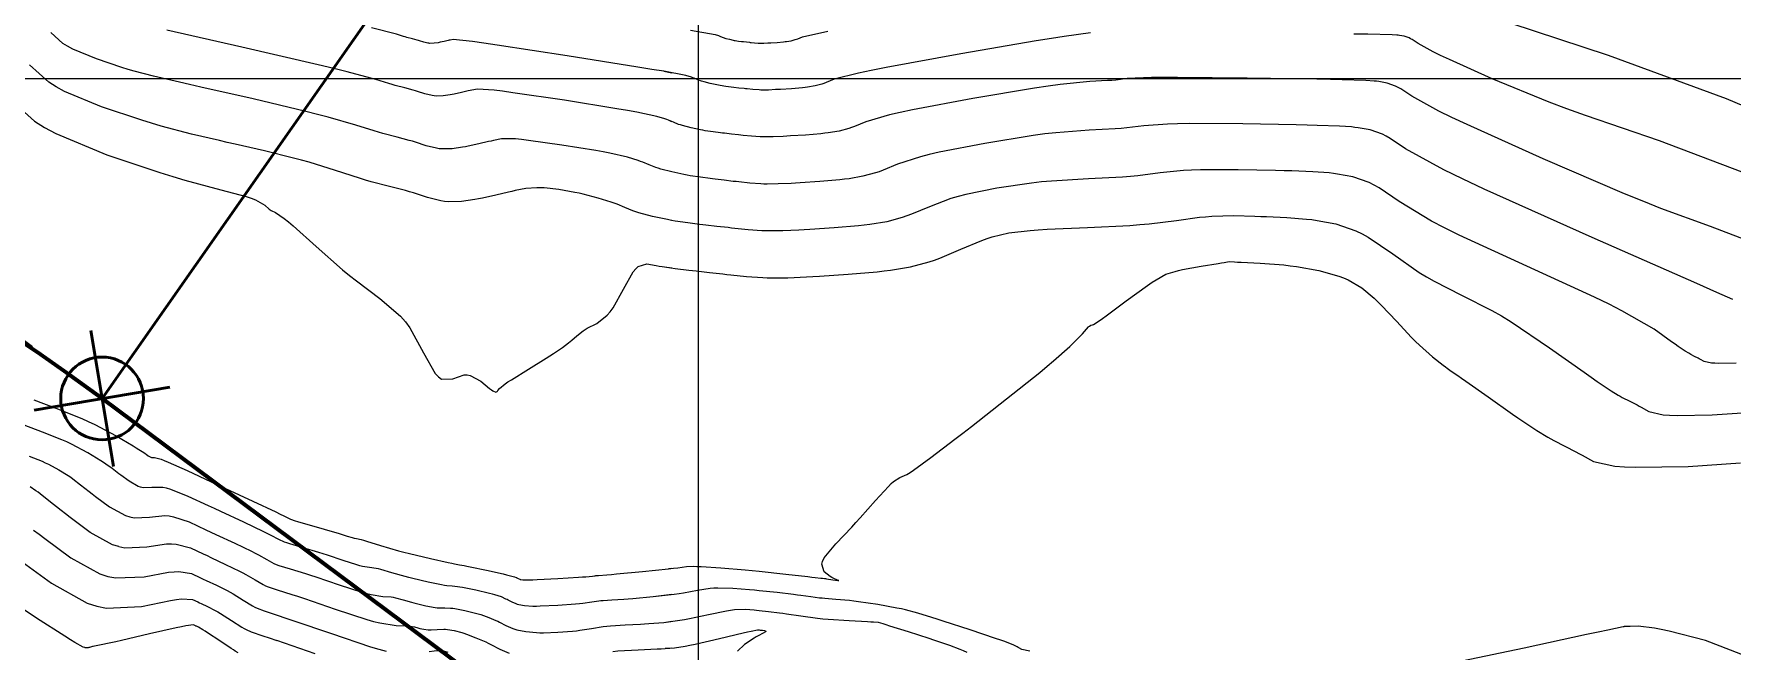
# Model space of a CAD drawing. Header units: millimetres. Extents: x 837475 to 838477, y 1189012 to 1191015.
# Drawn here: x 837836.8 to 837938.3, y 1190179.7 to 1190216.5 of the extents above; entities that cross this region are included whole.
import ezdxf

# ---------------------------------------------------------------- set-up
doc = ezdxf.new("R2010")
doc.units = ezdxf.units.MM
doc.header["$LTSCALE"] = 0.3
doc.linetypes.add('ACAD_ISO03W100', pattern=[30, 12, -18])
for name, color, linetype, lineweight in [('Abscisas TP Y TC', 250, 'Continuous', 50), ('COORD', 253, 'Continuous', 20), ('VIA_Curvas', 250, 'Continuous', 80)]:
    doc.layers.add(name, color=color, linetype=linetype, lineweight=lineweight)
for name, color, linetype, lineweight, true_color in [('COTAS 10', 7, 'Continuous', 9, 0x6e3e2d), ('COTAS INT', 7, 'Continuous', 5, 0x9fa19f), ('Linea_Tendencia', 7, 'ACAD_ISO03W100', 30, 0xef3939)]:
    doc.layers.add(name, color=color, linetype=linetype, lineweight=lineweight, true_color=true_color)

msp = doc.modelspace()

# ---------------------------------------------------------------- linework, layer by layer
at = {"layer": 'Abscisas TP Y TC'}
for p, q in [((837840.86, 1190194.75, 1705.28), (837891.95, 1190267.59, 1705.28)), ((837841.54, 1190190.69, 1705.28), (837840.18, 1190198.8, 1705.28)), ((837836.81, 1190194.06, 1705.28), (837844.91, 1190195.43, 1705.28))]:
    msp.add_line(p, q, dxfattribs=at)
msp.add_circle((837840.86, 1190194.75, 1705.28), 2.47, dxfattribs=at)
at = {"layer": 'COORD'}
for p, q in [((837876.51, 1189013.87), (837876.51, 1191013.87)), ((837476.51, 1190213.87), (838476.51, 1190213.87))]:
    msp.add_line(p, q, dxfattribs=at)
at = {"layer": 'COTAS 10'}
for points in [[(837899.95, 1190216.59), (837898.37, 1190216.38), (837897.61, 1190216.26), (837896.69, 1190216.11), (837892.2, 1190215.34), (837887.73, 1190214.52), (837886.83, 1190214.35), (837886.08, 1190214.19), (837884.62, 1190213.82), (837884.14, 1190213.62), (837884.01, 1190213.57), (837883.89, 1190213.53), (837883.48, 1190213.42), (837883.02, 1190213.35), (837882.88, 1190213.33), (837882.72, 1190213.31), (837882.07, 1190213.25), (837881.42, 1190213.21), (837881.27, 1190213.2), (837881.12, 1190213.2), (837880.69, 1190213.17), (837880.33, 1190213.17), (837880.23, 1190213.17), (837880.13, 1190213.18), (837879.76, 1190213.2), (837879.41, 1190213.24), (837879.32, 1190213.25), (837879.23, 1190213.26), (837878.92, 1190213.29), (837878.63, 1190213.33), (837878.46, 1190213.35), (837878.15, 1190213.39), (837877.81, 1190213.44), (837877.71, 1190213.46), (837877.61, 1190213.48), (837877.21, 1190213.56), (837876.84, 1190213.66), (837876.76, 1190213.68), (837876.68, 1190213.71), (837876.47, 1190213.79), (837876.25, 1190213.88), (837876.18, 1190213.91), (837876.1, 1190213.94), (837875.75, 1190214.05), (837874.43, 1190214.3), (837873.73, 1190214.41), (837872.89, 1190214.55), (837868.66, 1190215.22), (837864.48, 1190215.85), (837863.67, 1190215.97), (837863, 1190216.07), (837861.85, 1190216.2), (837861.66, 1190216.16), (837861.6, 1190216.15), (837861.54, 1190216.14), (837861.31, 1190216.08), (837861.07, 1190216.03), (837861.01, 1190216.02), (837860.94, 1190216), (837860.7, 1190215.97), (837860.46, 1190215.96), (837860.39, 1190215.97), (837860.33, 1190215.98), (837860.09, 1190216.04), (837859.84, 1190216.12), (837859.77, 1190216.14), (837859.7, 1190216.16), (837859.41, 1190216.24), (837859.08, 1190216.32), (837858.98, 1190216.35), (837858.88, 1190216.38), (837858.45, 1190216.52), (837856.97, 1190216.9)], [(837938.9, 1190208.27), (837933.95, 1190210.14), (837929.53, 1190211.65), (837928.42, 1190212.05), (837927.36, 1190212.45), (837923.95, 1190213.84), (837921.39, 1190214.99), (837920.86, 1190215.24), (837920.43, 1190215.45), (837919.52, 1190215.95), (837919.16, 1190216.19), (837919.07, 1190216.24), (837918.98, 1190216.29), (837918.69, 1190216.39), (837918.41, 1190216.44), (837918.33, 1190216.45), (837918.26, 1190216.46), (837917.97, 1190216.48), (837916.51, 1190216.51), (837915.69, 1190216.52)], [(837874.43, 1190214.3), (837874.92, 1190214.2)], [(837836.78, 1190194.67), (837838.09, 1190194.18), (837839.64, 1190193.56), (837840.03, 1190193.38), (837840.42, 1190193.2), (837841.71, 1190192.51), (837842.71, 1190191.92), (837842.9, 1190191.81), (837843.06, 1190191.71), (837843.35, 1190191.53), (837843.43, 1190191.46), (837843.46, 1190191.44), (837843.49, 1190191.42), (837843.62, 1190191.32), (837843.77, 1190191.24), (837843.81, 1190191.22), (837843.86, 1190191.22), (837844, 1190191.22), (837844.39, 1190191.12), (837844.58, 1190191.05), (837844.81, 1190190.95), (837845.95, 1190190.44), (837847.39, 1190189.77), (837847.81, 1190189.57), (837848.24, 1190189.37), (837849.87, 1190188.61), (837851.24, 1190187.97), (837851.51, 1190187.84), (837851.73, 1190187.74), (837852.12, 1190187.54), (837852.4, 1190187.44), (837852.55, 1190187.4), (837852.74, 1190187.34), (837853.66, 1190187.08), (837854.62, 1190186.8), (837854.84, 1190186.74), (837855.03, 1190186.69), (837855.51, 1190186.53), (837855.8, 1190186.44), (837855.86, 1190186.42), (837855.92, 1190186.41), (837856.07, 1190186.39), (837856.35, 1190186.32), (837856.49, 1190186.28), (837856.66, 1190186.23), (837857.51, 1190185.97), (837858.58, 1190185.65), (837858.9, 1190185.56), (837859.23, 1190185.48), (837860.49, 1190185.18), (837861.55, 1190184.95), (837861.76, 1190184.91), (837861.93, 1190184.87), (837862.23, 1190184.82), (837862.51, 1190184.77), (837862.67, 1190184.74), (837862.86, 1190184.7), (837863.84, 1190184.49), (837864.83, 1190184.27), (837865.03, 1190184.22), (837865.2, 1190184.18), (837865.51, 1190184.1), (837865.61, 1190184.06), (837865.63, 1190184.05), (837865.66, 1190184.03), (837865.74, 1190183.99), (837865.83, 1190183.95), (837865.86, 1190183.94), (837865.89, 1190183.93), (837866.01, 1190183.91), (837866.41, 1190183.91), (837866.61, 1190183.92), (837866.86, 1190183.93), (837868.1, 1190184), (837869.33, 1190184.07), (837869.58, 1190184.09), (837869.78, 1190184.1), (837870.17, 1190184.14), (837870.3, 1190184.16), (837870.34, 1190184.16), (837870.38, 1190184.17), (837870.54, 1190184.18), (837871.04, 1190184.22), (837871.3, 1190184.24), (837871.61, 1190184.27), (837873.16, 1190184.42), (837874.71, 1190184.58), (837875.02, 1190184.61), (837875.28, 1190184.64), (837875.79, 1190184.71), (837876.21, 1190184.73), (837876.42, 1190184.72), (837876.66, 1190184.71), (837877.84, 1190184.63), (837879.3, 1190184.51), (837879.72, 1190184.47), (837880.14, 1190184.43), (837881.73, 1190184.26), (837883.04, 1190184.11), (837883.29, 1190184.08), (837883.49, 1190184.06), (837883.83, 1190184.02), (837883.86, 1190184.02), (837883.88, 1190184.02), (837883.92, 1190184.01), (837884.04, 1190184), (837884.1, 1190183.99), (837884.17, 1190183.98), (837884.53, 1190183.92), (837884.84, 1190183.87), (837884.88, 1190183.87), (837884.9, 1190183.87), (837884.82, 1190183.9), (837884.56, 1190184.01), (837884.48, 1190184.06), (837884.39, 1190184.11), (837884.02, 1190184.39), (837883.88, 1190184.85), (837883.93, 1190185.02), (837884.03, 1190185.22), (837884.72, 1190186.07), (837885.67, 1190187.06), (837885.92, 1190187.34), (837886.18, 1190187.62), (837887.09, 1190188.65), (837887.86, 1190189.5), (837888.02, 1190189.66), (837888.17, 1190189.79), (837888.54, 1190190.02), (837888.97, 1190190.21), (837889.16, 1190190.33), (837889.37, 1190190.47), (837890.4, 1190191.22), (837891.84, 1190192.31), (837892.31, 1190192.68), (837892.82, 1190193.07), (837894.92, 1190194.72), (837896.91, 1190196.31), (837897.35, 1190196.67), (837897.73, 1190197), (837898.7, 1190197.86), (837899.24, 1190198.4), (837899.36, 1190198.51), (837899.46, 1190198.62), (837899.7, 1190198.88), (837899.82, 1190199.02), (837899.85, 1190199.05), (837899.88, 1190199.07), (837899.97, 1190199.12), (837900.04, 1190199.14), (837900.05, 1190199.15), (837900.07, 1190199.15), (837900.13, 1190199.16), (837900.46, 1190199.38), (837900.65, 1190199.52), (837900.88, 1190199.69), (837902.08, 1190200.58), (837903.35, 1190201.5), (837903.62, 1190201.69), (837903.86, 1190201.84), (837904.45, 1190202.18), (837905, 1190202.34), (837905.21, 1190202.39), (837905.45, 1190202.45), (837906.55, 1190202.65), (837907.58, 1190202.82), (837907.78, 1190202.86), (837907.94, 1190202.88), (837908.23, 1190202.93), (837908.54, 1190202.91), (837908.72, 1190202.9), (837908.95, 1190202.89), (837910.09, 1190202.84), (837911.49, 1190202.73), (837911.87, 1190202.68), (837912.25, 1190202.63), (837913.59, 1190202.39), (837914.78, 1190202.06), (837915.07, 1190201.95), (837915.34, 1190201.84), (837916.15, 1190201.36), (837916.89, 1190200.74), (837917.11, 1190200.53), (837917.34, 1190200.3), (837918.23, 1190199.36), (837919.13, 1190198.4), (837919.37, 1190198.16), (837919.6, 1190197.94), (837920.39, 1190197.24), (837921.03, 1190196.74), (837921.16, 1190196.64), (837921.27, 1190196.56), (837921.5, 1190196.39), (837921.9, 1190196.12), (837922.12, 1190195.97), (837922.38, 1190195.78), (837923.72, 1190194.84), (837925.16, 1190193.82), (837925.49, 1190193.59), (837925.79, 1190193.39), (837926.63, 1190192.83), (837927.27, 1190192.44), (837927.45, 1190192.34), (837927.63, 1190192.24), (837928.29, 1190191.9), (837928.96, 1190191.57), (837929.14, 1190191.47), (837929.33, 1190191.37), (837930.01, 1190190.99), (837931.29, 1190190.71), (837931.86, 1190190.66), (837932.52, 1190190.64), (837935.67, 1190190.69), (837938.79, 1190190.91)], [(837836.08, 1190185), (837837.83, 1190183.71), (837839.96, 1190182.53), (837840.55, 1190182.35), (837841.13, 1190182.23), (837843.22, 1190182.32), (837844.95, 1190182.68), (837845.3, 1190182.74), (837845.61, 1190182.78), (837846.27, 1190182.75), (837846.59, 1190182.6), (837846.69, 1190182.55), (837846.79, 1190182.51), (837847.16, 1190182.33), (837847.62, 1190182.09), (837847.77, 1190182.01), (837847.93, 1190181.91), (837848.59, 1190181.49), (837849.22, 1190181.09), (837849.35, 1190181.01), (837849.47, 1190180.94), (837849.77, 1190180.81), (837850.47, 1190180.57), (837850.84, 1190180.45), (837851.3, 1190180.29)], [(837874.92, 1190184.6), (837874.71, 1190184.58)], [(837853.59, 1190179.49), (837851.3, 1190180.29)]]:
    msp.add_lwpolyline(points, dxfattribs=at)
at = {"layer": 'COTAS INT'}
for points in [[(837925.01, 1190217.19), (837930.89, 1190215.26), (837937.94, 1190212.66), (837939.87, 1190211.85)], [(837938.33, 1190200.66), (837937.37, 1190201.08), (837936.18, 1190201.61), (837929.92, 1190204.36), (837923.48, 1190207.25), (837922.17, 1190207.87), (837921.06, 1190208.4), (837918.76, 1190209.66), (837917.85, 1190210.28), (837917.62, 1190210.41), (837917.39, 1190210.53), (837916.65, 1190210.79), (837915.95, 1190210.91), (837915.75, 1190210.94), (837915.55, 1190210.97), (837914.82, 1190211.02), (837913.48, 1190211.06), (837912.9, 1190211.08), (837912.23, 1190211.09), (837909.04, 1190211.15), (837905.83, 1190211.17), (837905.14, 1190211.16), (837904.55, 1190211.14), (837903.13, 1190211.04), (837902.11, 1190210.91), (837901.77, 1190210.88), (837901.41, 1190210.85), (837899.86, 1190210.78), (837897.86, 1190210.62), (837897.21, 1190210.55), (837896.51, 1190210.45), (837893.62, 1190209.99), (837890.9, 1190209.46), (837890.3, 1190209.32), (837889.77, 1190209.19), (837888.41, 1190208.74), (837887.54, 1190208.38), (837887.31, 1190208.29), (837887.09, 1190208.22), (837886.34, 1190208.02), (837885.51, 1190207.88), (837885.24, 1190207.85), (837884.95, 1190207.81), (837883.76, 1190207.71), (837882.59, 1190207.64), (837882.31, 1190207.62), (837882.05, 1190207.6), (837881.27, 1190207.57), (837880.61, 1190207.56), (837880.42, 1190207.56), (837880.24, 1190207.57), (837879.57, 1190207.62), (837878.92, 1190207.69), (837878.76, 1190207.71), (837878.59, 1190207.72), (837878.04, 1190207.79), (837877.51, 1190207.85), (837877.35, 1190207.87), (837877.2, 1190207.89), (837876.63, 1190207.96), (837876.01, 1190208.05), (837875.83, 1190208.08), (837875.64, 1190208.12), (837874.92, 1190208.28), (837874.25, 1190208.45), (837874.1, 1190208.5), (837873.96, 1190208.54), (837873.56, 1190208.7), (837873.18, 1190208.86), (837873.04, 1190208.91), (837872.9, 1190208.96), (837872.26, 1190209.16), (837871.22, 1190209.4), (837870.82, 1190209.48), (837870.37, 1190209.56), (837868.34, 1190209.89), (837866.35, 1190210.17), (837865.93, 1190210.22), (837865.57, 1190210.25), (837864.74, 1190210.26), (837864.26, 1190210.16), (837864.11, 1190210.13), (837863.96, 1190210.1), (837863.37, 1190209.96), (837862.75, 1190209.82), (837862.58, 1190209.79), (837862.41, 1190209.76), (837861.79, 1190209.67), (837861.18, 1190209.66), (837861.01, 1190209.67), (837860.84, 1190209.7), (837860.24, 1190209.85), (837859.6, 1190210.06), (837859.42, 1190210.12), (837859.22, 1190210.17), (837858.49, 1190210.36), (837857.65, 1190210.58), (837857.39, 1190210.65), (837857.12, 1190210.74), (837856.02, 1190211.08), (837854.37, 1190211.56), (837853.74, 1190211.72), (837853.04, 1190211.9), (837849.89, 1190212.64), (837846.77, 1190213.35), (837846.09, 1190213.51), (837845.48, 1190213.65), (837843.94, 1190214), (837842.78, 1190214.31), (837842.42, 1190214.41), (837842.05, 1190214.53), (837840.53, 1190215.03), (837839.12, 1190215.62), (837838.8, 1190215.79), (837838.52, 1190215.96), (837837.79, 1190216.62)], [(837939.45, 1190204.09), (837937, 1190205.02), (837934.04, 1190206.1), (837933.01, 1190206.52), (837931.87, 1190206.98), (837927, 1190209.07), (837922.46, 1190211.11), (837921.54, 1190211.54), (837920.76, 1190211.92), (837919.14, 1190212.8), (837918.5, 1190213.24), (837918.34, 1190213.33), (837918.18, 1190213.41), (837917.67, 1190213.59), (837917.18, 1190213.68), (837917.04, 1190213.7), (837916.9, 1190213.71), (837916.39, 1190213.75), (837914.99, 1190213.79), (837914.29, 1190213.8), (837913.46, 1190213.82), (837909.31, 1190213.89), (837905.15, 1190213.93), (837904.3, 1190213.93), (837903.59, 1190213.92), (837902.14, 1190213.86), (837901.45, 1190213.77), (837901.21, 1190213.75), (837900.96, 1190213.74), (837899.91, 1190213.68), (837898.12, 1190213.5), (837897.41, 1190213.4), (837896.6, 1190213.28), (837892.91, 1190212.67), (837889.31, 1190211.99), (837888.56, 1190211.83), (837887.93, 1190211.69), (837886.52, 1190211.28), (837885.84, 1190211), (837885.66, 1190210.93), (837885.49, 1190210.88), (837884.91, 1190210.72), (837884.27, 1190210.61), (837884.06, 1190210.59), (837883.83, 1190210.56), (837882.91, 1190210.48), (837882, 1190210.43), (837881.79, 1190210.41), (837881.58, 1190210.4), (837880.98, 1190210.37), (837880.47, 1190210.37), (837880.33, 1190210.37), (837880.19, 1190210.38), (837879.67, 1190210.41), (837879.17, 1190210.46), (837879.04, 1190210.48), (837878.91, 1190210.49), (837878.48, 1190210.54), (837878.07, 1190210.59), (837877.95, 1190210.6), (837877.83, 1190210.62), (837877.39, 1190210.67), (837876.91, 1190210.74), (837876.77, 1190210.77), (837876.63, 1190210.8), (837876.07, 1190210.92), (837875.55, 1190211.05), (837875.43, 1190211.09), (837875.32, 1190211.12), (837875.01, 1190211.25), (837874.72, 1190211.37), (837874.61, 1190211.41), (837874.5, 1190211.45), (837874.01, 1190211.6), (837872.82, 1190211.85), (837872.27, 1190211.95), (837871.63, 1190212.05), (837868.5, 1190212.56), (837865.42, 1190213.01), (837864.8, 1190213.1), (837864.29, 1190213.16), (837863.3, 1190213.23), (837862.96, 1190213.16), (837862.86, 1190213.14), (837862.75, 1190213.12), (837862.34, 1190213.02), (837861.91, 1190212.93), (837861.79, 1190212.9), (837861.67, 1190212.88), (837861.25, 1190212.82), (837860.82, 1190212.81), (837860.7, 1190212.82), (837860.59, 1190212.84), (837860.16, 1190212.95), (837859.72, 1190213.09), (837859.59, 1190213.13), (837859.46, 1190213.17), (837858.95, 1190213.3), (837858.37, 1190213.45), (837858.19, 1190213.5), (837858, 1190213.56), (837857.23, 1190213.8), (837855.51, 1190214.26), (837854.71, 1190214.46), (837853.77, 1190214.69), (837849.21, 1190215.74), (837844.73, 1190216.76)], [(837876.03, 1190216.75), (837877.5, 1190216.49), (837877.7, 1190216.43), (837877.75, 1190216.41), (837877.79, 1190216.4), (837877.92, 1190216.34), (837878.05, 1190216.29), (837878.09, 1190216.28), (837878.14, 1190216.26), (837878.36, 1190216.21), (837878.59, 1190216.16), (837878.65, 1190216.14), (837878.71, 1190216.13), (837878.91, 1190216.1), (837879.09, 1190216.08), (837879.14, 1190216.07), (837879.19, 1190216.07), (837879.37, 1190216.05), (837879.55, 1190216.03), (837879.6, 1190216.02), (837879.65, 1190216.02), (837879.86, 1190216), (837880.08, 1190215.98), (837880.14, 1190215.98), (837880.2, 1190215.98), (837880.41, 1190215.98), (837880.66, 1190215.99), (837880.75, 1190215.99), (837880.84, 1190216), (837881.22, 1190216.02), (837881.6, 1190216.06), (837881.69, 1190216.07), (837881.78, 1190216.08), (837882.05, 1190216.12), (837882.29, 1190216.19), (837882.36, 1190216.21), (837882.44, 1190216.24), (837882.72, 1190216.36), (837884.24, 1190216.69)], [(837938.54, 1190196.86), (837937.47, 1190196.84), (837937.25, 1190196.85), (837937.06, 1190196.86), (837936.63, 1190196.96), (837936.4, 1190197.08), (837936.33, 1190197.12), (837936.27, 1190197.15), (837936.05, 1190197.26), (837935.82, 1190197.38), (837935.76, 1190197.41), (837935.7, 1190197.45), (837935.48, 1190197.58), (837935.07, 1190197.86), (837934.88, 1190197.99), (837934.67, 1190198.14), (837933.63, 1190198.88), (837931.71, 1190199.99), (837930.94, 1190200.38), (837930.06, 1190200.81), (837926.02, 1190202.65), (837921.98, 1190204.5), (837921.1, 1190204.94), (837920.33, 1190205.34), (837918.39, 1190206.52), (837917.2, 1190207.33), (837916.89, 1190207.5), (837916.6, 1190207.65), (837915.63, 1190207.99), (837914.71, 1190208.15), (837914.46, 1190208.19), (837914.2, 1190208.22), (837913.24, 1190208.29), (837911.97, 1190208.34), (837911.51, 1190208.35), (837911, 1190208.36), (837908.77, 1190208.41), (837906.51, 1190208.4), (837905.98, 1190208.38), (837905.5, 1190208.36), (837904.11, 1190208.22), (837902.78, 1190208.05), (837902.33, 1190208.01), (837901.85, 1190207.97), (837899.82, 1190207.88), (837897.61, 1190207.74), (837897.01, 1190207.69), (837896.42, 1190207.62), (837894.34, 1190207.32), (837892.48, 1190206.93), (837892.03, 1190206.81), (837891.6, 1190206.69), (837890.31, 1190206.2), (837889.24, 1190205.75), (837888.96, 1190205.65), (837888.69, 1190205.56), (837887.77, 1190205.31), (837886.75, 1190205.15), (837886.42, 1190205.11), (837886.07, 1190205.07), (837884.61, 1190204.94), (837883.17, 1190204.85), (837882.83, 1190204.83), (837882.51, 1190204.81), (837881.55, 1190204.76), (837880.74, 1190204.76), (837880.52, 1190204.76), (837880.29, 1190204.77), (837879.47, 1190204.83), (837878.68, 1190204.91), (837878.48, 1190204.93), (837878.28, 1190204.96), (837877.6, 1190205.03), (837876.94, 1190205.11), (837876.76, 1190205.13), (837876.57, 1190205.15), (837875.87, 1190205.24), (837875.12, 1190205.35), (837874.89, 1190205.39), (837874.66, 1190205.44), (837873.77, 1190205.63), (837872.95, 1190205.84), (837872.77, 1190205.9), (837872.59, 1190205.96), (837872.11, 1190206.15), (837871.64, 1190206.35), (837871.47, 1190206.41), (837871.29, 1190206.47), (837870.52, 1190206.71), (837869.62, 1190206.95), (837869.37, 1190207.01), (837869.11, 1190207.06), (837868.17, 1190207.23), (837867.29, 1190207.33), (837867.06, 1190207.34), (837866.85, 1190207.34), (837866.19, 1190207.29), (837865.55, 1190207.17), (837865.36, 1190207.12), (837865.16, 1190207.08), (837864.4, 1190206.9), (837863.59, 1190206.72), (837863.36, 1190206.68), (837863.14, 1190206.64), (837862.34, 1190206.52), (837861.54, 1190206.5), (837861.32, 1190206.52), (837861.1, 1190206.55), (837860.31, 1190206.76), (837859.48, 1190207.03), (837859.24, 1190207.1), (837858.99, 1190207.17), (837858.04, 1190207.42), (837856.94, 1190207.7), (837856.6, 1190207.8), (837856.24, 1190207.91), (837854.81, 1190208.37), (837853.23, 1190208.86), (837852.77, 1190208.99), (837852.31, 1190209.11), (837850.57, 1190209.54), (837848.81, 1190209.94), (837848.34, 1190210.05), (837847.87, 1190210.16), (837846.21, 1190210.54), (837844.39, 1190211.02), (837843.82, 1190211.19), (837843.23, 1190211.38), (837840.83, 1190212.17), (837838.61, 1190213.09), (837838.11, 1190213.36), (837837.67, 1190213.64), (837836.52, 1190214.68)], [(837835.25, 1190212.73), (837836.82, 1190211.31), (837837.42, 1190210.94), (837838.1, 1190210.57), (837841.14, 1190209.3), (837844.32, 1190208.24), (837845.09, 1190208), (837845.8, 1190207.79), (837847.95, 1190207.21), (837849.47, 1190206.81), (837849.78, 1190206.71), (837850.04, 1190206.61), (837850.59, 1190206.3), (837850.84, 1190206.06), (837850.91, 1190206.01), (837850.97, 1190205.97), (837851.23, 1190205.85), (837851.75, 1190205.5), (837852, 1190205.3), (837852.28, 1190205.06), (837853.65, 1190203.83), (837855.23, 1190202.44), (837855.65, 1190202.09), (837856.06, 1190201.77), (837857.47, 1190200.73), (837858.69, 1190199.66), (837858.99, 1190199.32), (837859.26, 1190198.96), (837860.08, 1190197.47), (837860.77, 1190196.24), (837860.96, 1190196.04), (837861.15, 1190195.91), (837861.83, 1190195.93), (837862.5, 1190196.17), (837862.68, 1190196.16), (837862.86, 1190196.13), (837863.5, 1190195.78), (837864.02, 1190195.35), (837864.13, 1190195.27), (837864.21, 1190195.21), (837864.39, 1190195.12), (837864.47, 1190195.17), (837864.49, 1190195.19), (837864.52, 1190195.22), (837864.62, 1190195.35), (837864.96, 1190195.62), (837865.12, 1190195.74), (837865.33, 1190195.87), (837866.34, 1190196.5), (837867.4, 1190197.15), (837867.63, 1190197.3), (837867.84, 1190197.44), (837868.38, 1190197.8), (837868.74, 1190198.07), (837868.84, 1190198.15), (837868.93, 1190198.23), (837869.24, 1190198.5), (837869.61, 1190198.78), (837869.73, 1190198.86), (837869.86, 1190198.94), (837870.43, 1190199.23), (837871.06, 1190199.72), (837871.23, 1190199.93), (837871.4, 1190200.17), (837872.02, 1190201.28), (837872.6, 1190202.31), (837872.76, 1190202.49), (837872.91, 1190202.64), (837873.42, 1190202.8), (837873.97, 1190202.69), (837874.15, 1190202.66), (837874.34, 1190202.63), (837875.11, 1190202.52), (837875.94, 1190202.42), (837876.16, 1190202.4), (837876.38, 1190202.37), (837877.16, 1190202.28), (837877.96, 1190202.19), (837878.2, 1190202.16), (837878.44, 1190202.14), (837879.37, 1190202.04), (837880.35, 1190201.97), (837880.61, 1190201.96), (837880.88, 1190201.95), (837881.84, 1190201.96), (837882.97, 1190202.02), (837883.35, 1190202.04), (837883.75, 1190202.06), (837885.46, 1190202.17), (837887.18, 1190202.32), (837887.6, 1190202.37), (837887.99, 1190202.42), (837889.19, 1190202.61), (837890.29, 1190202.91), (837890.61, 1190203.01), (837890.94, 1190203.13), (837892.2, 1190203.67), (837893.44, 1190204.19), (837893.76, 1190204.3), (837894.06, 1190204.4), (837895.05, 1190204.65), (837896.33, 1190204.79), (837896.81, 1190204.83), (837897.35, 1190204.86), (837899.77, 1190204.97), (837902.29, 1190205.09), (837902.89, 1190205.14), (837903.44, 1190205.19), (837905.09, 1190205.39), (837906.45, 1190205.58), (837906.82, 1190205.61), (837907.19, 1190205.64), (837908.5, 1190205.67), (837909.77, 1190205.64), (837910.12, 1190205.63), (837910.46, 1190205.62), (837911.67, 1190205.57), (837912.85, 1190205.47), (837913.17, 1190205.44), (837913.48, 1190205.39), (837914.61, 1190205.19), (837915.8, 1190204.77), (837916.17, 1190204.59), (837916.54, 1190204.38), (837918.01, 1190203.38), (837919.59, 1190202.28), (837920.03, 1190202.01), (837920.48, 1190201.75), (837922.12, 1190200.93), (837923.94, 1190200), (837924.5, 1190199.68), (837925.08, 1190199.32), (837927.38, 1190197.78), (837929.44, 1190196.32), (837929.86, 1190196.02), (837930.23, 1190195.76), (837931.06, 1190195.21), (837931.49, 1190194.94), (837931.61, 1190194.88), (837931.73, 1190194.81), (837932.17, 1190194.58), (837932.61, 1190194.36), (837932.74, 1190194.29), (837932.86, 1190194.23), (837933.32, 1190193.97), (837934.17, 1190193.78), (837934.55, 1190193.75), (837935, 1190193.74), (837937.11, 1190193.77), (837939.19, 1190193.92)], [(837874.92, 1190211.28), (837874.72, 1190211.37)], [(837874.92, 1190208.28), (837874.92, 1190208.28)], [(837874.92, 1190205.39), (837874.89, 1190205.39)], [(837874.34, 1190202.63), (837874.92, 1190202.55)], [(837896.31, 1190179.66), (837895.84, 1190179.75), (837895.66, 1190179.85), (837895.61, 1190179.88), (837895.56, 1190179.91), (837895.36, 1190180.02), (837894.83, 1190180.23), (837894.58, 1190180.32), (837894.27, 1190180.42), (837892.74, 1190180.92), (837891.14, 1190181.44), (837890.78, 1190181.56), (837890.46, 1190181.66), (837889.62, 1190181.93), (837888.89, 1190182.12), (837888.64, 1190182.18), (837888.37, 1190182.23), (837887.23, 1190182.44), (837886.07, 1190182.61), (837885.79, 1190182.65), (837885.53, 1190182.68), (837884.72, 1190182.75), (837884.07, 1190182.79), (837883.9, 1190182.81), (837883.74, 1190182.82), (837883.23, 1190182.89), (837882.63, 1190182.98), (837882.42, 1190183), (837882.19, 1190183.03), (837881.21, 1190183.15), (837880.14, 1190183.26), (837879.85, 1190183.29), (837879.56, 1190183.31), (837878.57, 1190183.4), (837877.66, 1190183.42), (837877.42, 1190183.41), (837877.2, 1190183.4), (837876.45, 1190183.28), (837875.62, 1190183.12), (837875.35, 1190183.08), (837875.05, 1190183.04), (837873.8, 1190182.9), (837872.58, 1190182.78), (837872.3, 1190182.76), (837872.04, 1190182.74), (837871.33, 1190182.7), (837870.81, 1190182.67), (837870.68, 1190182.66), (837870.56, 1190182.64), (837870.14, 1190182.58), (837869.6, 1190182.5), (837869.39, 1190182.48), (837869.16, 1190182.46), (837868.1, 1190182.39), (837867.05, 1190182.34), (837866.82, 1190182.33), (837866.61, 1190182.33), (837866.1, 1190182.36), (837865.78, 1190182.43), (837865.7, 1190182.45), (837865.62, 1190182.48), (837865.37, 1190182.59), (837865.14, 1190182.71), (837865.07, 1190182.74), (837865, 1190182.77), (837864.74, 1190182.89), (837864.34, 1190183.01), (837864.19, 1190183.05), (837864.01, 1190183.1), (837863.2, 1190183.29), (837862.41, 1190183.45), (837862.24, 1190183.48), (837862.1, 1190183.5), (837861.78, 1190183.53), (837861.47, 1190183.55), (837861.32, 1190183.58), (837861.15, 1190183.61), (837860.35, 1190183.77), (837859.44, 1190183.99), (837859.2, 1190184.05), (837858.97, 1190184.11), (837858.18, 1190184.34), (837857.53, 1190184.54), (837857.38, 1190184.57), (837857.24, 1190184.6), (837856.85, 1190184.65), (837856.43, 1190184.72), (837856.27, 1190184.76), (837856.09, 1190184.81), (837855.28, 1190185.07), (837854.33, 1190185.39), (837854.07, 1190185.47), (837853.82, 1190185.55), (837852.88, 1190185.82), (837852.08, 1190186.06), (837851.91, 1190186.12), (837851.77, 1190186.17), (837851.42, 1190186.33), (837850.97, 1190186.57), (837850.76, 1190186.67), (837850.52, 1190186.79), (837849.33, 1190187.36), (837847.95, 1190188), (837847.58, 1190188.17), (837847.23, 1190188.33), (837846.01, 1190188.9), (837844.97, 1190189.32), (837844.72, 1190189.39), (837844.5, 1190189.44), (837843.84, 1190189.44), (837843.31, 1190189.42), (837843.16, 1190189.45), (837843.01, 1190189.5), (837842.47, 1190189.8), (837841.98, 1190190.16), (837841.86, 1190190.25), (837841.76, 1190190.33), (837841.46, 1190190.56), (837841.09, 1190190.83), (837840.94, 1190190.92), (837840.78, 1190191.03), (837840, 1190191.5), (837839.04, 1190192.01), (837838.75, 1190192.15), (837838.45, 1190192.28), (837837.3, 1190192.74), (837836.2, 1190193.16)], [(837836.51, 1190191.3), (837837.27, 1190191), (837837.46, 1190190.91), (837837.65, 1190190.82), (837838.28, 1190190.48), (837838.84, 1190190.14), (837838.99, 1190190.04), (837839.12, 1190189.94), (837839.57, 1190189.6), (837840.09, 1190189.19), (837840.27, 1190189.05), (837840.46, 1190188.9), (837841.31, 1190188.27), (837842.25, 1190187.75), (837842.51, 1190187.68), (837842.77, 1190187.62), (837843.69, 1190187.66), (837844.61, 1190187.75), (837844.87, 1190187.73), (837845.13, 1190187.68), (837846.07, 1190187.37), (837847.07, 1190186.9), (837847.36, 1190186.76), (837847.66, 1190186.63), (837848.79, 1190186.1), (837849.79, 1190185.62), (837850.02, 1190185.51), (837850.21, 1190185.41), (837850.71, 1190185.12), (837851.13, 1190184.9), (837851.27, 1190184.84), (837851.43, 1190184.78), (837852.1, 1190184.57), (837853.01, 1190184.3), (837853.31, 1190184.2), (837853.64, 1190184.09), (837855.04, 1190183.61), (837856.38, 1190183.18), (837856.68, 1190183.1), (837856.95, 1190183.03), (837857.64, 1190182.92), (837858.13, 1190182.89), (837858.26, 1190182.87), (837858.39, 1190182.84), (837858.86, 1190182.72), (837859.35, 1190182.58), (837859.5, 1190182.54), (837859.65, 1190182.5), (837860.22, 1190182.36), (837860.76, 1190182.26), (837860.88, 1190182.25), (837861, 1190182.24), (837861.34, 1190182.24), (837861.69, 1190182.23), (837861.82, 1190182.22), (837861.95, 1190182.2), (837862.55, 1190182.09), (837863.18, 1190181.93), (837863.34, 1190181.89), (837863.49, 1190181.84), (837863.97, 1190181.67), (837864.39, 1190181.49), (837864.51, 1190181.44), (837864.62, 1190181.39), (837865, 1190181.19), (837865.41, 1190181), (837865.53, 1190180.96), (837865.66, 1190180.92), (837866.19, 1190180.82), (837866.82, 1190180.76), (837867.02, 1190180.75), (837867.24, 1190180.75), (837868.1, 1190180.78), (837868.98, 1190180.85), (837869.21, 1190180.87), (837869.42, 1190180.9), (837870.12, 1190181.01), (837870.82, 1190181.12), (837871.03, 1190181.15), (837871.25, 1190181.17), (837872.12, 1190181.22), (837873.04, 1190181.26), (837873.29, 1190181.28), (837873.54, 1190181.3), (837874.44, 1190181.37), (837875.39, 1190181.5), (837875.67, 1190181.55), (837875.97, 1190181.6), (837877.11, 1190181.85), (837878.18, 1190182.07), (837878.43, 1190182.11), (837878.66, 1190182.14), (837879.31, 1190182.16), (837879.83, 1190182.12), (837879.98, 1190182.1), (837880.13, 1190182.09), (837880.7, 1190182.03), (837881.35, 1190181.95), (837881.56, 1190181.92), (837881.77, 1190181.89), (837882.62, 1190181.76), (837883.63, 1190181.63), (837883.94, 1190181.59), (837884.26, 1190181.56), (837885.52, 1190181.48), (837886.61, 1190181.42), (837886.81, 1190181.41), (837886.98, 1190181.4), (837887.25, 1190181.39), (837887.53, 1190181.3), (837887.7, 1190181.24), (837887.92, 1190181.17), (837889.04, 1190180.82), (837890.27, 1190180.43), (837890.55, 1190180.33), (837890.8, 1190180.25), (837891.52, 1190180.02), (837892.14, 1190179.78), (837892.33, 1190179.7), (837892.54, 1190179.6)], [(837841.86, 1190185.9), (837841.49, 1190186.01), (837840.15, 1190186.75), (837838.95, 1190187.64), (837838.67, 1190187.86), (837838.41, 1190188.05), (837837.68, 1190188.64), (837837.15, 1190189.06), (837837.03, 1190189.16), (837836.91, 1190189.24), (837836.57, 1190189.47)], [(837836.77, 1190186.89), (837837.09, 1190186.65), (837837.44, 1190186.38), (837838.99, 1190185.23), (837840.73, 1190184.27), (837841.2, 1190184.12), (837841.68, 1190184.03), (837843.38, 1190184.1), (837844.83, 1190184.37), (837845.16, 1190184.4), (837845.45, 1190184.41), (837846.2, 1190184.29), (837846.75, 1190184.03), (837846.91, 1190183.96), (837847.08, 1190183.88)], [(837841.86, 1190185.9), (837842.22, 1190185.82), (837843.53, 1190185.88), (837844.72, 1190186.06), (837845.01, 1190186.06), (837845.29, 1190186.05), (837846.14, 1190185.83), (837846.91, 1190185.47), (837847.14, 1190185.36), (837847.37, 1190185.25), (837848.24, 1190184.84), (837849.07, 1190184.44), (837849.27, 1190184.34), (837849.45, 1190184.24), (837850.01, 1190183.91), (837850.49, 1190183.63), (837850.63, 1190183.56), (837850.78, 1190183.5), (837851.32, 1190183.32), (837852.2, 1190183.04), (837852.55, 1190182.93), (837852.95, 1190182.79), (837854.8, 1190182.16), (837856.68, 1190181.55), (837857.09, 1190181.43), (837857.46, 1190181.34), (837858.43, 1190181.19), (837859.01, 1190181.17), (837859.14, 1190181.16), (837859.25, 1190181.15), (837859.54, 1190181.1), (837859.74, 1190181.04), (837859.8, 1190181.03), (837859.86, 1190181.01), (837860.09, 1190180.96), (837860.36, 1190180.92), (837860.44, 1190180.92), (837860.53, 1190180.92), (837860.89, 1190180.95), (837861.28, 1190180.96), (837861.39, 1190180.96), (837861.5, 1190180.95), (837861.91, 1190180.89), (837862.36, 1190180.76), (837862.49, 1190180.72), (837862.64, 1190180.67), (837863.2, 1190180.46), (837863.79, 1190180.21), (837863.94, 1190180.14), (837864.1, 1190180.06), (837864.63, 1190179.78), (837865.19, 1190179.53)], [(837847.08, 1190183.88), (837847.7, 1190183.59), (837848.34, 1190183.27), (837848.52, 1190183.17), (837848.69, 1190183.08), (837849.3, 1190182.7), (837849.85, 1190182.36), (837849.99, 1190182.29), (837850.12, 1190182.22), (837850.54, 1190182.06), (837851.39, 1190181.79), (837851.79, 1190181.65), (837852.26, 1190181.49), (837854.57, 1190180.7), (837856.91, 1190179.92), (837857.41, 1190179.77), (837857.84, 1190179.65)], [(837848.99, 1190179.55), (837848.82, 1190179.66), (837848.71, 1190179.73), (837848.58, 1190179.82), (837847.89, 1190180.28), (837847.17, 1190180.75), (837847.02, 1190180.84), (837846.89, 1190180.92), (837846.62, 1190181.08), (837846.5, 1190181.14), (837846.47, 1190181.15), (837846.44, 1190181.17), (837846.33, 1190181.22), (837845.86, 1190181.16), (837845.6, 1190181.11), (837845.29, 1190181.05), (837843.69, 1190180.68), (837842.03, 1190180.29), (837841.69, 1190180.22), (837841.39, 1190180.15), (837840.7, 1190180.01), (837840.4, 1190179.95), (837840.33, 1190179.94), (837840.28, 1190179.93), (837840.16, 1190179.89), (837840.1, 1190179.87), (837840.07, 1190179.87), (837840.03, 1190179.86), (837839.96, 1190179.86), (837839.93, 1190179.86), (837839.87, 1190179.86), (837839.85, 1190179.86), (837839.83, 1190179.87), (837839.73, 1190179.89), (837839.24, 1190180.17), (837838.97, 1190180.34), (837838.64, 1190180.55), (837836.94, 1190181.63), (837835.16, 1190182.82)], [(837874.92, 1190183.03), (837873.8, 1190182.9)], [(837874.44, 1190181.37), (837874.92, 1190181.44)], [(837871.38, 1190179.64), (837871.69, 1190179.67), (837872.91, 1190179.74), (837874.04, 1190179.79), (837874.28, 1190179.8), (837874.51, 1190179.81), (837875.07, 1190179.85), (837875.72, 1190179.96), (837876, 1190180.01), (837876.31, 1190180.08), (837877.77, 1190180.42), (837879.17, 1190180.74), (837879.44, 1190180.8), (837879.66, 1190180.85), (837880.04, 1190180.93), (837880.1, 1190180.92), (837880.11, 1190180.92), (837880.13, 1190180.92), (837880.19, 1190180.91), (837880.27, 1190180.9), (837880.3, 1190180.9), (837880.33, 1190180.9), (837880.46, 1190180.88), (837880.54, 1190180.84), (837880.53, 1190180.82), (837880.52, 1190180.81), (837880.37, 1190180.73), (837880.07, 1190180.57), (837879.96, 1190180.5), (837879.83, 1190180.43), (837879.25, 1190180.06), (837878.84, 1190179.66)], [(837940.05, 1190178.99), (837936.71, 1190180.3), (837934.53, 1190180.84), (837934.06, 1190180.94), (837933.66, 1190181.02), (837932.68, 1190181.14), (837932.2, 1190181.13), (837932.11, 1190181.13), (837932.03, 1190181.12), (837931.89, 1190181.12), (837931.85, 1190181.12), (837931.85, 1190181.12), (837931.84, 1190181.12), (837931.82, 1190181.11), (837931.82, 1190181.11), (837931.81, 1190181.11), (837931.81, 1190181.11), (837931.8, 1190181.1), (837931.8, 1190181.11), (837931.79, 1190181.11), (837931.79, 1190181.11), (837931.78, 1190181.11), (837930.86, 1190180.91), (837930.29, 1190180.79), (837929.58, 1190180.64), (837925.86, 1190179.84), (837922.13, 1190179.05)], [(837860.41, 1190179.64), (837860.7, 1190179.68), (837860.96, 1190179.7), (837861.03, 1190179.7), (837861.08, 1190179.7), (837861.26, 1190179.68), (837861.53, 1190179.6)], [(837874.92, 1190179.84), (837874.51, 1190179.81)]]:
    msp.add_lwpolyline(points, dxfattribs=at)
at = {"layer": 'Linea_Tendencia', "elevation": 1705.28}
msp.add_lwpolyline([(838041.85, 1190952.65), (838036.56, 1190637.07), (838092.2, 1190318.42), (838154.51, 1189961.57), (837526.84, 1190428.19), (837754.28, 1189827.03), (837723.49, 1189335.31)], dxfattribs=at)
at = {"layer": 'VIA_Curvas', "elevation": 1705.28}
msp.add_lwpolyline([(838041.85, 1190952.65), (838036.74, 1190647.96, 0.047448), (838038.43, 1190626.33), (838092.2, 1190318.42), (838105.06, 1190244.77, -0.677898), (837923.79, 1190133.09), (837840.86, 1190194.75, 0.749125), (837665.3, 1190062.22), (837745.55, 1189850.11, -0.106451), (837752.74, 1189802.4), (837723.49, 1189335.31)], format="xyb", dxfattribs=at)

doc.saveas('drawing.dxf')
